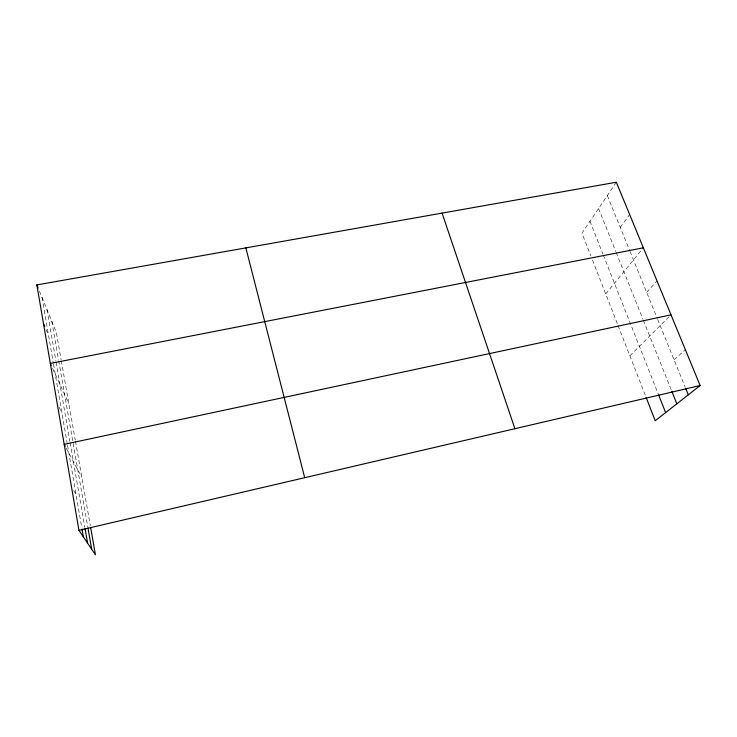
<?xml version="1.0" encoding="UTF-8"?>
<svg xmlns="http://www.w3.org/2000/svg" width="737" height="737" viewBox="0 0 737 737"><rect width="100%" height="100%" fill="white"/><g stroke="black" fill="none" stroke-linecap="round" stroke-linejoin="round"><path stroke-width="0.55" stroke-dasharray="3.69 2.76" d="M616.325 182.232L581.972 233.113L590.871 255.914M620.232 227.337L629.665 214.596M605.722 293.934L643.364 247.807M646.662 292.359L657.008 280.889M629.886 355.833L670.237 315.62M674.069 359.767L685.382 349.716M73.737 490.51L76.003 494.343M66.284 448.234L81.798 477.244M59.08 407.192L61.963 413.052M52.557 368.307L68.891 403.821M46.007 329.411L48.522 335.224M39.42 291.17L56.279 332.129L61.134 359.757M607.316 195.572L629.628 250.46M630.052 251.51L657.229 318.356M657.653 319.397L685.29 387.376M598.555 208.553L615.754 251.446M616.187 252.515L642.95 319.268M643.373 320.319L671.425 390.297M589.95 221.293L602.875 253.979M603.29 255.03L658.15 393.751M592.493 260.06L617.661 324.52M618.067 325.561L645.723 396.377M61.328 360.863L75.257 440.035M75.46 441.168L90.301 525.573M51.811 321.277L58.527 359.656M58.72 360.789L87.758 526.798M46.956 309.485L55.911 360.992M56.104 362.116L69.895 441.426M70.089 442.541L84.847 527.443M41.991 297.416L53.322 363.028M53.515 364.142L67.343 444.199M67.537 445.305L81.807 527.895"/><path stroke-width="1.11" d="M90.697 527.821L95.432 554.768L78.951 530.336L36.85 284.924L616.325 182.232L700.15 385.525L655.239 420.753L646.137 397.436M78.951 530.336L700.15 385.525M671.011 314.846L64.202 444.347L65.243 446.29M643.364 247.807L50.319 363.433L51.212 365.386M43.483 323.589L44.745 326.5M36.85 284.924L38.14 288.047M685.723 388.436L688.312 394.811M671.84 391.338L676.842 403.802M658.565 394.792L665.612 412.619M442.071 213.113L514.914 428.704M245.854 247.89L304.722 477.705M87.952 527.922L91.674 549.185M85.041 528.558L87.574 543.105M82 529.019L83.345 536.849"/></g></svg>
